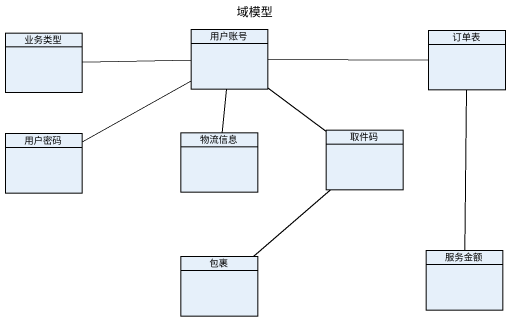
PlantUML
@startuml
title 域模型
hide circle
hide empty members
class 业务类型
class 用户账号
class 订单表
class 取件码
class 用户密码
class 物流信息
class 包裹
class 服务金额
用户账号 -left- 业务类型
用户账号 -right- 订单表
用户账号 -- 取件码
用户账号 -left- 用户密码
订单表 -- 服务金额
取件码 -- 包裹
物流信息 -up- 用户账号
@enduml
